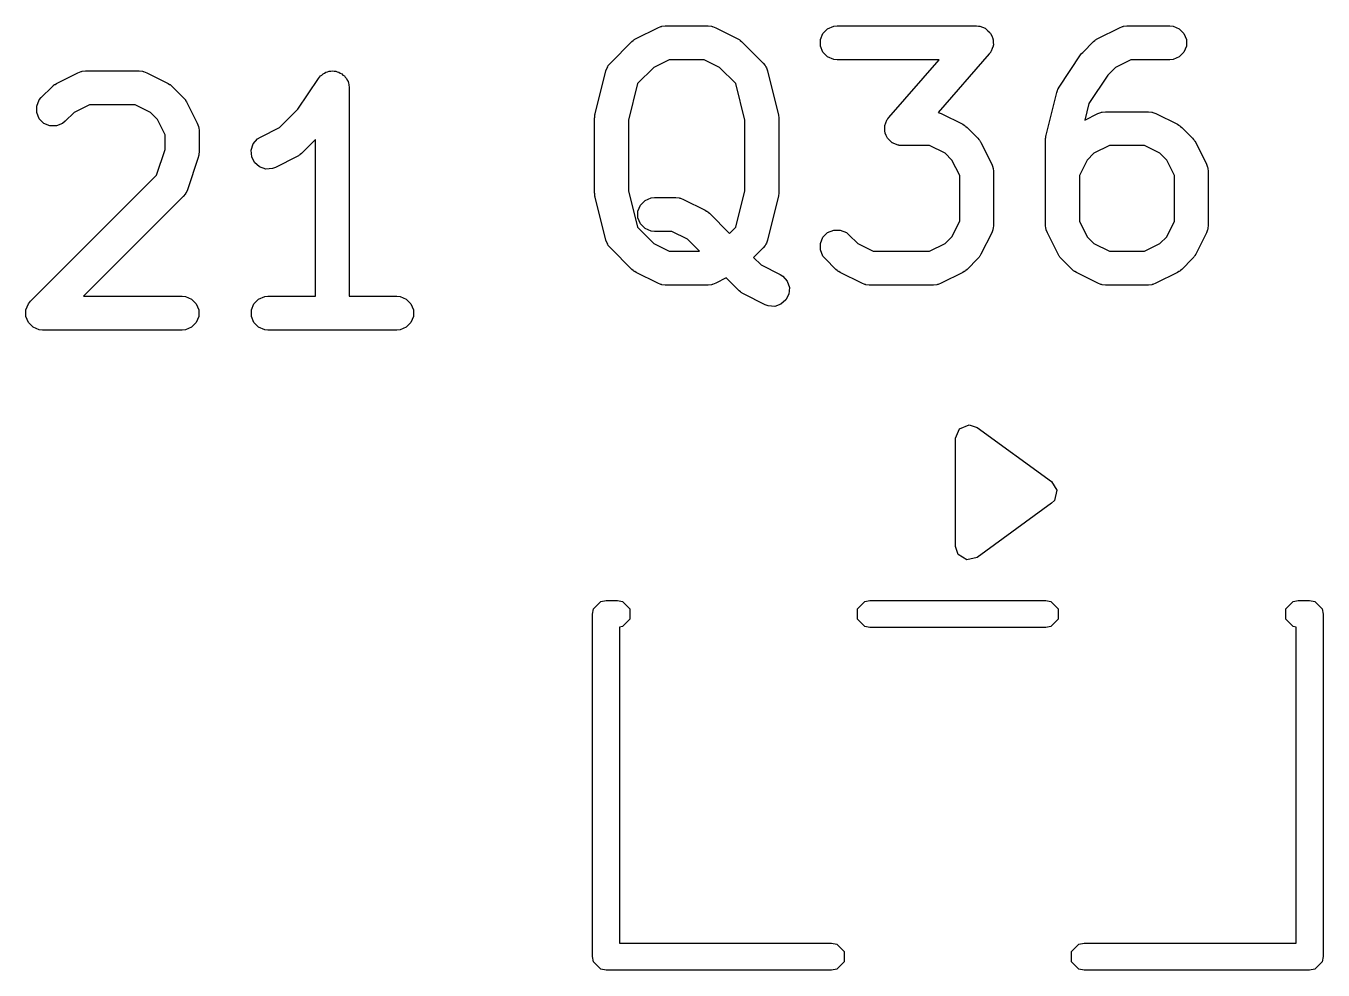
# Model space of a CAD drawing. Header units: millimetres. Extents: x 4 to 152, y 19 to 149.
# Drawn here: x 50.37 to 56.12, y 135.18 to 139.37 of the extents above; entities that cross this region are included whole.
import ezdxf

# ---------------------------------------------------------------- set-up
doc = ezdxf.new("R2010")
doc.units = ezdxf.units.MM
doc.layers.add('F.Silkscreen', color=41, linetype='CONTINUOUS', true_color=0xf2eda1)

msp = doc.modelspace()

# ---------------------------------------------------------------- linework, layer by layer
at = {"layer": 'F.Silkscreen', "linetype": 'CONTINUOUS'}
for p, q in [((53.073602, 139.314644), (53.16884, 139.362263)), ((53.16884, 139.362263), (53.182571, 139.367518)), ((53.182571, 139.367518), (53.18526, 139.36771)), ((53.18526, 139.36771), (53.187749, 139.36874)), ((53.187749, 139.36874), (53.202381, 139.370181)), ((53.202381, 139.370181), (53.392857, 139.370181)), ((53.392857, 139.370181), (53.407489, 139.36874)), ((53.407489, 139.36874), (53.409978, 139.367709)), ((53.409978, 139.367709), (53.412666, 139.367518)), ((53.412666, 139.367518), (53.426398, 139.362263)), ((53.426398, 139.362263), (53.521636, 139.314644)), ((53.901926, 139.336849), (53.922618, 139.357541)), ((53.922618, 139.357541), (53.949654, 139.36874)), ((53.949654, 139.36874), (53.964286, 139.370181)), ((53.964286, 139.370181), (54.583333, 139.370181)), ((54.583333, 139.370181), (54.591071, 139.369419)), ((54.591071, 139.369419), (54.593039, 139.36955)), ((54.593039, 139.36955), (54.594394, 139.369092)), ((54.594394, 139.369092), (54.597965, 139.36874)), ((54.597965, 139.36874), (54.609222, 139.364077)), ((54.609222, 139.364077), (54.62076, 139.360175)), ((54.62076, 139.360175), (54.622664, 139.35851)), ((54.622664, 139.35851), (54.625001, 139.357541)), ((54.625001, 139.357541), (54.633611, 139.348931)), ((54.633611, 139.348931), (54.642784, 139.340905)), ((54.642784, 139.340905), (54.643906, 139.338636)), ((55.121221, 139.314644), (55.216459, 139.362263)), ((55.216459, 139.362263), (55.23019, 139.367518)), ((55.23019, 139.367518), (55.232879, 139.36771)), ((55.232879, 139.36771), (55.235368, 139.36874)), ((55.235368, 139.36874), (55.25, 139.370181)), ((55.25, 139.370181), (55.440476, 139.370181)), ((55.440476, 139.370181), (55.455108, 139.36874)), ((55.455108, 139.36874), (55.482144, 139.357541)), ((55.482144, 139.357541), (55.502836, 139.336849)), ((52.958872, 139.205357), (53.05411, 139.300595)), ((53.05411, 139.300595), (53.05986, 139.305316)), ((53.05986, 139.305316), (53.061159, 139.306812)), ((53.061159, 139.306812), (53.063413, 139.308232)), ((53.063413, 139.308232), (53.065475, 139.309923)), ((53.065475, 139.309923), (53.067307, 139.310682)), ((53.067307, 139.310682), (53.073602, 139.314644)), ((53.521636, 139.314644), (53.527935, 139.31068)), ((53.527935, 139.31068), (53.529763, 139.309922)), ((53.529763, 139.309922), (53.531819, 139.308234)), ((53.531819, 139.308234), (53.534079, 139.306812)), ((53.534079, 139.306812), (53.535378, 139.305314)), ((53.535378, 139.305314), (53.541128, 139.300595)), ((53.541128, 139.300595), (53.636366, 139.205357)), ((53.890727, 139.309813), (53.901926, 139.336849)), ((53.890727, 139.280549), (53.890727, 139.309813)), ((54.643906, 139.338636), (54.645693, 139.336849)), ((54.645693, 139.336849), (54.650353, 139.325599)), ((54.650353, 139.325599), (54.655756, 139.314673)), ((54.655756, 139.314673), (54.655924, 139.31215)), ((54.655924, 139.31215), (54.656892, 139.309813)), ((54.656892, 139.309813), (54.656892, 139.297629)), ((54.656892, 139.297629), (54.657702, 139.285475)), ((54.657702, 139.285475), (54.656892, 139.28308)), ((54.656892, 139.28308), (54.656892, 139.280549)), ((55.05411, 139.252976), (55.101729, 139.300595)), ((55.101729, 139.300595), (55.107478, 139.305314)), ((55.107478, 139.305314), (55.108778, 139.306812)), ((55.108778, 139.306812), (55.111037, 139.308234)), ((55.111037, 139.308234), (55.113094, 139.309922)), ((55.113094, 139.309922), (55.114921, 139.31068)), ((55.114921, 139.31068), (55.121221, 139.314644)), ((55.502836, 139.336849), (55.514035, 139.309813)), ((55.514035, 139.309813), (55.514035, 139.280549)), ((53.901926, 139.253513), (53.890727, 139.280549)), ((53.922618, 139.232821), (53.901926, 139.253513)), ((53.949654, 139.221622), (53.922618, 139.232821)), ((54.639776, 139.245793), (54.41288, 138.986484)), ((54.644297, 139.252118), (54.639776, 139.245793)), ((54.645693, 139.253513), (54.644297, 139.252118)), ((54.646241, 139.254837), (54.645693, 139.253513)), ((54.648327, 139.257754), (54.646241, 139.254837)), ((54.652228, 139.269292), (54.648327, 139.257754)), ((54.656892, 139.280549), (54.652228, 139.269292)), ((54.949501, 139.098689), (55.044739, 139.241546)), ((55.044739, 139.241546), (55.044773, 139.241589)), ((55.044773, 139.241589), (55.044783, 139.241611)), ((55.044783, 139.241611), (55.049271, 139.24708)), ((55.049271, 139.24708), (55.054055, 139.252921)), ((55.054055, 139.252921), (55.054076, 139.252936)), ((55.054076, 139.252936), (55.05411, 139.252976)), ((55.482144, 139.232821), (55.455108, 139.221622)), ((55.502836, 139.253513), (55.482144, 139.232821)), ((55.514035, 139.280549), (55.502836, 139.253513)), ((50.597411, 139.162263), (50.611142, 139.167518)), ((50.611142, 139.167518), (50.613831, 139.16771)), ((50.613831, 139.16771), (50.61632, 139.16874)), ((50.61632, 139.16874), (50.630952, 139.170181)), ((50.630952, 139.170181), (50.869047, 139.170181)), ((50.869047, 139.170181), (50.883679, 139.16874)), ((50.883679, 139.16874), (50.886168, 139.167709)), ((50.886168, 139.167709), (50.888856, 139.167518)), ((50.888856, 139.167518), (50.902588, 139.162263)), ((51.704697, 139.165899), (51.711558, 139.16874)), ((51.711558, 139.16874), (51.718906, 139.16874)), ((51.718906, 139.16874), (51.726111, 139.170181)), ((51.726111, 139.170181), (51.733395, 139.16874)), ((51.733395, 139.16874), (51.740822, 139.16874)), ((51.740822, 139.16874), (51.74761, 139.165928)), ((52.891525, 138.980038), (52.939144, 139.170514)), ((52.939144, 139.170514), (52.944091, 139.18436)), ((52.944091, 139.18436), (52.947411, 139.188842)), ((52.947411, 139.188842), (52.949545, 139.193992)), ((52.949545, 139.193992), (52.958872, 139.205357)), ((53.15157, 139.185923), (53.079627, 139.113981)), ((53.220086, 139.220181), (53.15157, 139.185923)), ((53.375152, 139.220181), (53.220086, 139.220181)), ((53.443668, 139.185923), (53.375152, 139.220181)), ((53.51561, 139.113981), (53.443668, 139.185923)), ((53.636366, 139.205357), (53.645694, 139.193992)), ((53.645694, 139.193992), (53.647828, 139.188839)), ((53.647828, 139.188839), (53.651147, 139.18436)), ((53.651147, 139.18436), (53.656094, 139.170514)), ((53.656094, 139.170514), (53.703713, 138.980038)), ((53.964286, 139.220181), (53.949654, 139.221622)), ((54.418051, 139.220181), (53.964286, 139.220181)), ((54.193557, 138.963617), (54.418051, 139.220181)), ((55.199189, 139.185923), (55.165427, 139.152162)), ((55.267705, 139.220181), (55.199189, 139.185923)), ((55.440476, 139.220181), (55.267705, 139.220181)), ((55.455108, 139.221622), (55.440476, 139.220181)), ((50.491989, 139.108234), (50.494046, 139.109922)), ((50.494046, 139.109922), (50.495873, 139.11068)), ((50.495873, 139.11068), (50.502173, 139.114644)), ((50.502173, 139.114644), (50.597411, 139.162263)), ((50.902588, 139.162263), (50.997826, 139.114644)), ((50.997826, 139.114644), (51.004125, 139.11068)), ((51.004125, 139.11068), (51.005953, 139.109922)), ((51.005953, 139.109922), (51.008009, 139.108234)), ((51.572666, 139.000104), (51.663786, 139.136784)), ((51.663786, 139.136784), (51.66382, 139.136827)), ((51.66382, 139.136827), (51.66383, 139.136849)), ((51.66383, 139.136849), (51.663881, 139.136901)), ((51.663881, 139.136901), (51.673102, 139.148159)), ((51.673102, 139.148159), (51.679271, 139.152291)), ((51.679271, 139.152291), (51.684522, 139.157541)), ((51.684522, 139.157541), (51.691311, 139.160354)), ((51.691311, 139.160354), (51.697417, 139.164442)), ((51.697417, 139.164442), (51.704697, 139.165899)), ((51.74761, 139.165928), (51.754819, 139.164502)), ((51.754819, 139.164502), (51.760998, 139.160383)), ((51.760998, 139.160383), (51.767858, 139.157541)), ((51.767858, 139.157541), (51.773051, 139.152348)), ((51.773051, 139.152348), (51.779168, 139.14827)), ((51.779168, 139.14827), (51.783301, 139.142098)), ((51.783301, 139.142098), (51.78855, 139.136849)), ((51.78855, 139.136849), (51.791361, 139.130062)), ((51.791361, 139.130062), (51.795451, 139.123955)), ((51.795451, 139.123955), (51.796907, 139.116674)), ((51.796907, 139.116674), (51.799749, 139.109813)), ((51.799749, 139.109813), (51.801174, 139.095337)), ((53.079627, 139.113981), (53.039286, 138.952614)), ((53.555952, 138.952614), (53.51561, 139.113981)), ((55.165427, 139.152162), (55.081515, 139.026293)), ((50.425735, 139.041611), (50.435062, 139.052976)), ((50.435062, 139.052976), (50.482681, 139.100595)), ((50.482681, 139.100595), (50.48843, 139.105314)), ((50.48843, 139.105314), (50.48973, 139.106812)), ((50.48973, 139.106812), (50.491989, 139.108234)), ((51.008009, 139.108234), (51.010269, 139.106812)), ((51.010269, 139.106812), (51.011568, 139.105314)), ((51.011568, 139.105314), (51.017318, 139.100595)), ((51.017318, 139.100595), (51.064937, 139.052976)), ((51.064937, 139.052976), (51.069655, 139.047227)), ((51.801174, 139.095337), (51.80119, 139.09526)), ((51.80119, 139.09526), (51.801184, 139.095234)), ((51.801184, 139.095234), (51.80119, 139.095181)), ((51.80119, 139.095181), (51.80119, 138.170181)), ((54.891525, 138.8848), (54.939144, 139.075276)), ((54.939144, 139.075276), (54.942224, 139.083899)), ((54.942224, 139.083899), (54.942584, 139.085715)), ((54.942584, 139.085715), (54.943462, 139.087363)), ((54.943462, 139.087363), (54.944091, 139.089122)), ((54.944091, 139.089122), (54.945194, 139.090611)), ((54.945194, 139.090611), (54.949501, 139.098689)), ((50.414536, 139.014574), (50.425735, 139.041611)), ((50.414536, 138.985312), (50.414536, 139.014574)), ((50.648657, 139.020181), (50.580141, 138.985923)), ((50.851342, 139.020181), (50.648657, 139.020181)), ((50.919858, 138.985923), (50.851342, 139.020181)), ((51.069655, 139.047227), (51.071154, 139.045927)), ((51.071154, 139.045927), (51.072575, 139.043668)), ((51.072575, 139.043668), (51.074264, 139.041611)), ((51.074264, 139.041611), (51.075021, 139.039784)), ((51.075021, 139.039784), (51.078986, 139.033484)), ((51.078986, 139.033484), (51.126605, 138.938246)), ((51.491287, 138.918725), (51.572666, 139.000104)), ((55.081515, 139.026293), (55.062991, 138.952196)), ((50.425735, 138.958275), (50.414536, 138.985312)), ((50.446427, 138.937583), (50.425735, 138.958275)), ((50.473464, 138.926384), (50.446427, 138.937583)), ((50.529763, 138.937583), (50.502726, 138.926384)), ((50.541128, 138.94691), (50.529763, 138.937583)), ((50.580141, 138.985923), (50.541128, 138.94691)), ((50.950265, 138.955516), (50.919858, 138.985923)), ((50.984523, 138.887), (50.950265, 138.955516)), ((51.126605, 138.938246), (51.13186, 138.924515)), ((52.889286, 138.961848), (52.889537, 138.964402)), ((52.889286, 138.628515), (52.889286, 138.961848)), ((52.889375, 138.965494), (52.890184, 138.970968)), ((52.889537, 138.964402), (52.889375, 138.965494)), ((52.890184, 138.970968), (52.890727, 138.97648)), ((52.890727, 138.97648), (52.891149, 138.977502)), ((52.891149, 138.977502), (52.891525, 138.980038)), ((53.039286, 138.952614), (53.039286, 138.637749)), ((53.555952, 138.637749), (53.555952, 138.952614)), ((53.703713, 138.980038), (53.704088, 138.977502)), ((53.704088, 138.977502), (53.704511, 138.97648)), ((53.704511, 138.97648), (53.705053, 138.970968)), ((53.705053, 138.970968), (53.705863, 138.965494)), ((53.705863, 138.965494), (53.7057, 138.964402)), ((53.7057, 138.964402), (53.705952, 138.961848)), ((53.705952, 138.961848), (53.705952, 138.628515)), ((54.176441, 138.928861), (54.181104, 138.940119)), ((54.181104, 138.940119), (54.185006, 138.951656)), ((54.185006, 138.951656), (54.187091, 138.954574)), ((54.187091, 138.954574), (54.18764, 138.955897)), ((54.18764, 138.955897), (54.189035, 138.957293)), ((54.189035, 138.957293), (54.193557, 138.963617)), ((54.41288, 138.986484), (54.426398, 138.981311)), ((54.426398, 138.981311), (54.521636, 138.933692)), ((55.062991, 138.952196), (55.121221, 138.981311)), ((55.121221, 138.981311), (55.134952, 138.986566)), ((55.134952, 138.986566), (55.137641, 138.986758)), ((55.137641, 138.986758), (55.14013, 138.987788)), ((55.14013, 138.987788), (55.154762, 138.989229)), ((55.154762, 138.989229), (55.345238, 138.989229)), ((55.345238, 138.989229), (55.35987, 138.987788)), ((55.35987, 138.987788), (55.362359, 138.986757)), ((55.362359, 138.986757), (55.365047, 138.986566)), ((55.365047, 138.986566), (55.378779, 138.981311)), ((55.378779, 138.981311), (55.474017, 138.933692)), ((50.502726, 138.926384), (50.473464, 138.926384)), ((50.984523, 138.821637), (50.984523, 138.887)), ((51.13186, 138.924515), (51.132051, 138.921826)), ((51.132051, 138.921826), (51.133082, 138.919337)), ((51.133082, 138.919337), (51.134523, 138.904705)), ((51.134523, 138.904705), (51.134523, 138.809467)), ((51.406935, 138.876549), (51.491287, 138.918725)), ((54.175631, 138.923935), (54.176441, 138.926331)), ((54.176441, 138.911782), (54.175631, 138.923935)), ((54.176441, 138.926331), (54.176441, 138.928861)), ((54.176441, 138.899597), (54.176441, 138.911782)), ((54.177408, 138.897261), (54.176441, 138.899597)), ((54.177577, 138.894737), (54.177408, 138.897261)), ((54.182979, 138.883812), (54.177577, 138.894737)), ((54.18764, 138.872561), (54.182979, 138.883812)), ((54.521636, 138.933692), (54.527935, 138.929728)), ((54.527935, 138.929728), (54.529763, 138.92897)), ((54.529763, 138.92897), (54.531819, 138.927282)), ((54.531819, 138.927282), (54.534079, 138.92586)), ((54.534079, 138.92586), (54.535378, 138.924362)), ((54.535378, 138.924362), (54.541128, 138.919643)), ((54.541128, 138.919643), (54.588747, 138.872024)), ((54.890184, 138.87573), (54.890727, 138.881242)), ((54.890727, 138.881242), (54.891149, 138.882264)), ((54.891149, 138.882264), (54.891525, 138.8848)), ((55.474017, 138.933692), (55.480316, 138.929728)), ((55.480316, 138.929728), (55.482144, 138.92897)), ((55.482144, 138.92897), (55.4842, 138.927282)), ((55.4842, 138.927282), (55.48646, 138.92586)), ((55.48646, 138.92586), (55.487759, 138.924362)), ((55.487759, 138.924362), (55.493509, 138.919643)), ((55.493509, 138.919643), (55.541128, 138.872024)), ((51.366065, 138.818848), (51.375319, 138.846609)), ((51.375319, 138.846609), (51.394492, 138.868717)), ((51.394492, 138.868717), (51.406935, 138.876549)), ((51.65119, 138.866496), (51.588747, 138.804053)), ((51.65119, 138.170181), (51.65119, 138.866496)), ((54.189426, 138.870775), (54.18764, 138.872561)), ((54.190549, 138.868505), (54.189426, 138.870775)), ((54.199721, 138.86048), (54.190549, 138.868505)), ((54.208332, 138.851869), (54.199721, 138.86048)), ((54.210668, 138.850901), (54.208332, 138.851869)), ((54.212573, 138.849235), (54.210668, 138.850901)), ((54.22411, 138.845334), (54.212573, 138.849235)), ((54.235368, 138.84067), (54.22411, 138.845334)), ((54.238938, 138.840319), (54.235368, 138.84067)), ((54.240294, 138.83986), (54.238938, 138.840319)), ((54.242261, 138.839992), (54.240294, 138.83986)), ((54.25, 138.839229), (54.242261, 138.839992)), ((54.375152, 138.839229), (54.25, 138.839229)), ((54.443668, 138.804971), (54.375152, 138.839229)), ((54.588747, 138.872024), (54.593465, 138.866275)), ((54.593465, 138.866275), (54.594964, 138.864975)), ((54.594964, 138.864975), (54.596385, 138.862716)), ((54.596385, 138.862716), (54.598074, 138.860659)), ((54.598074, 138.860659), (54.598831, 138.858832)), ((54.598831, 138.858832), (54.602796, 138.852532)), ((54.602796, 138.852532), (54.650415, 138.757294)), ((54.889286, 138.86661), (54.889537, 138.869164)), ((54.889286, 138.485658), (54.889286, 138.86661)), ((54.889375, 138.870256), (54.890184, 138.87573)), ((54.889537, 138.869164), (54.889375, 138.870256)), ((55.172467, 138.839229), (55.103951, 138.804971)), ((55.327533, 138.839229), (55.172467, 138.839229)), ((55.396049, 138.804971), (55.327533, 138.839229)), ((55.541128, 138.872024), (55.545846, 138.866275)), ((55.545846, 138.866275), (55.547345, 138.864975)), ((55.547345, 138.864975), (55.548766, 138.862716)), ((55.548766, 138.862716), (55.550455, 138.860659)), ((55.550455, 138.860659), (55.551212, 138.858832)), ((55.551212, 138.858832), (55.555177, 138.852532)), ((55.555177, 138.852532), (55.602796, 138.757294)), ((50.946351, 138.707124), (50.984523, 138.821637)), ((51.130674, 138.785749), (51.083055, 138.642893)), ((51.132323, 138.793005), (51.130674, 138.785749)), ((51.133082, 138.794835), (51.132323, 138.793005)), ((51.133343, 138.797489), (51.133082, 138.794835)), ((51.133934, 138.800086), (51.133343, 138.797489)), ((51.134523, 138.809467), (51.133793, 138.802061)), ((51.133793, 138.802061), (51.133934, 138.800086)), ((51.368139, 138.789658), (51.366065, 138.818848)), ((51.381226, 138.763483), (51.368139, 138.789658)), ((51.569255, 138.790004), (51.474017, 138.742385)), ((51.575554, 138.793969), (51.569255, 138.790004)), ((51.577382, 138.794726), (51.575554, 138.793969)), ((51.579438, 138.796415), (51.577382, 138.794726)), ((51.581698, 138.797836), (51.579438, 138.796415)), ((51.582997, 138.799335), (51.581698, 138.797836)), ((51.588747, 138.804053), (51.582997, 138.799335)), ((54.474075, 138.774564), (54.443668, 138.804971)), ((54.508333, 138.706048), (54.474075, 138.774564)), ((55.073544, 138.774564), (55.039286, 138.706048)), ((55.103951, 138.804971), (55.073544, 138.774564)), ((55.426456, 138.774564), (55.396049, 138.804971)), ((55.460714, 138.706048), (55.426456, 138.774564)), ((50.387443, 138.148214), (50.946351, 138.707124)), ((51.403334, 138.74431), (51.381226, 138.763483)), ((51.431095, 138.735056), (51.403334, 138.74431)), ((51.460285, 138.73713), (51.431095, 138.735056)), ((51.474017, 138.742385), (51.460285, 138.73713)), ((54.650415, 138.757294), (54.65567, 138.743563)), ((54.65567, 138.743563), (54.655861, 138.740874)), ((54.655861, 138.740874), (54.656892, 138.738385)), ((54.656892, 138.738385), (54.658333, 138.723753)), ((54.658333, 138.723753), (54.658333, 138.485658)), ((55.602796, 138.757294), (55.608051, 138.743563)), ((55.608051, 138.743563), (55.608242, 138.740874)), ((55.608242, 138.740874), (55.609273, 138.738385)), ((55.609273, 138.738385), (55.610714, 138.723753)), ((55.610714, 138.723753), (55.610714, 138.485658)), ((54.508333, 138.503363), (54.508333, 138.706048)), ((55.039286, 138.706048), (55.039286, 138.503363)), ((55.460714, 138.503363), (55.460714, 138.706048)), ((51.064937, 138.613577), (50.621542, 138.170181)), ((51.074265, 138.624942), (51.064937, 138.613577)), ((51.075296, 138.627433), (51.074265, 138.624942)), ((51.077061, 138.629467), (51.075296, 138.627433)), ((51.083055, 138.642893), (51.077061, 138.629467)), ((52.889537, 138.625962), (52.889286, 138.628515)), ((52.889375, 138.624869), (52.889537, 138.625962)), ((52.890184, 138.619396), (52.889375, 138.624869)), ((52.890727, 138.613883), (52.890184, 138.619396)), ((52.891149, 138.612862), (52.890727, 138.613883)), ((52.891525, 138.610325), (52.891149, 138.612862)), ((52.939144, 138.419849), (52.891525, 138.610325)), ((53.039286, 138.637749), (53.079627, 138.476383)), ((53.092402, 138.574945), (53.113094, 138.595637)), ((53.113094, 138.595637), (53.14013, 138.606836)), ((53.14013, 138.606836), (53.154762, 138.608277)), ((53.154762, 138.608277), (53.25, 138.608277)), ((53.25, 138.608277), (53.264632, 138.606836)), ((53.264632, 138.606836), (53.267121, 138.605805)), ((53.267121, 138.605805), (53.269809, 138.605614)), ((53.269809, 138.605614), (53.283541, 138.600359)), ((53.283541, 138.600359), (53.378779, 138.55274)), ((53.51561, 138.476383), (53.555952, 138.637749)), ((53.703713, 138.610325), (53.656094, 138.419849)), ((53.704088, 138.612862), (53.703713, 138.610325)), ((53.704511, 138.613883), (53.704088, 138.612862)), ((53.705053, 138.619396), (53.704511, 138.613883)), ((53.705863, 138.624869), (53.705053, 138.619396)), ((53.705952, 138.628515), (53.7057, 138.625962)), ((53.7057, 138.625962), (53.705863, 138.624869)), ((53.081203, 138.547909), (53.092402, 138.574945)), ((53.081203, 138.518645), (53.081203, 138.547909)), ((53.378779, 138.55274), (53.385078, 138.548776)), ((53.385078, 138.548776), (53.386906, 138.548018)), ((53.386906, 138.548018), (53.388962, 138.54633)), ((53.388962, 138.54633), (53.391222, 138.544908)), ((53.391222, 138.544908), (53.392521, 138.54341)), ((53.392521, 138.54341), (53.398271, 138.538691)), ((53.398271, 138.538691), (53.488094, 138.448867)), ((53.092402, 138.491609), (53.081203, 138.518645)), ((53.113094, 138.470917), (53.092402, 138.491609)), ((54.474074, 138.434847), (54.508333, 138.503363)), ((54.658333, 138.485658), (54.656892, 138.471026)), ((54.890727, 138.471026), (54.889286, 138.485658)), ((55.039286, 138.503363), (55.073544, 138.434847)), ((55.426455, 138.434847), (55.460714, 138.503363)), ((55.610714, 138.485658), (55.609273, 138.471026)), ((52.944091, 138.406003), (52.939144, 138.419849)), ((53.079627, 138.476383), (53.15157, 138.404439)), ((53.14013, 138.459718), (53.113094, 138.470917)), ((53.154762, 138.458277), (53.14013, 138.459718)), ((53.232295, 138.458277), (53.154762, 138.458277)), ((53.30081, 138.42402), (53.232295, 138.458277)), ((53.354649, 138.370181), (53.30081, 138.42402)), ((53.488094, 138.448867), (53.51561, 138.476383)), ((53.656094, 138.419849), (53.651147, 138.406003)), ((53.890727, 138.405052), (53.901926, 138.432088)), ((53.901926, 138.432088), (53.922619, 138.452781)), ((53.922619, 138.452781), (53.949655, 138.463979)), ((53.949655, 138.463979), (53.978918, 138.463979)), ((53.978918, 138.463979), (54.005954, 138.45278)), ((54.005954, 138.45278), (54.01732, 138.443452)), ((54.01732, 138.443452), (54.056332, 138.404439)), ((54.443667, 138.404439), (54.474074, 138.434847)), ((54.650415, 138.452117), (54.602796, 138.356879)), ((54.65567, 138.465848), (54.650415, 138.452117)), ((54.655861, 138.468538), (54.65567, 138.465848)), ((54.656892, 138.471026), (54.655861, 138.468538)), ((54.891758, 138.468537), (54.890727, 138.471026)), ((54.891949, 138.465849), (54.891758, 138.468537)), ((54.897204, 138.452117), (54.891949, 138.465849)), ((54.944823, 138.356879), (54.897204, 138.452117)), ((55.073544, 138.434847), (55.103951, 138.404439)), ((55.396048, 138.404439), (55.426455, 138.434847)), ((55.602796, 138.452117), (55.555177, 138.356879)), ((55.608051, 138.465848), (55.602796, 138.452117)), ((55.608242, 138.468538), (55.608051, 138.465848)), ((55.609273, 138.471026), (55.608242, 138.468538)), ((52.94741, 138.401524), (52.944091, 138.406003)), ((52.949544, 138.396372), (52.94741, 138.401524)), ((52.958872, 138.385006), (52.949544, 138.396372)), ((53.05411, 138.289767), (52.958872, 138.385006)), ((53.15157, 138.404439), (53.220086, 138.370181)), ((53.220086, 138.370181), (53.354649, 138.370181)), ((53.636367, 138.385007), (53.59416, 138.342801)), ((53.645694, 138.396372), (53.636367, 138.385007)), ((53.647827, 138.401524), (53.645694, 138.396372)), ((53.651147, 138.406003), (53.647827, 138.401524)), ((53.890727, 138.375789), (53.890727, 138.405052)), ((53.901925, 138.348753), (53.890727, 138.375789)), ((54.056332, 138.404439), (54.124848, 138.370181)), ((54.124848, 138.370181), (54.375152, 138.370181)), ((54.375152, 138.370181), (54.443667, 138.404439)), ((55.103951, 138.404439), (55.172467, 138.370181)), ((55.172467, 138.370181), (55.327533, 138.370181)), ((55.327533, 138.370181), (55.396048, 138.404439)), ((53.59416, 138.342801), (53.62776, 138.309201)), ((53.62776, 138.309201), (53.712112, 138.267025)), ((53.911252, 138.337388), (53.901925, 138.348753)), ((53.958871, 138.289768), (53.911252, 138.337388)), ((54.588747, 138.337387), (54.541129, 138.289768)), ((54.593465, 138.343137), (54.588747, 138.337387)), ((54.594964, 138.344436), (54.593465, 138.343137)), ((54.596385, 138.346695), (54.594964, 138.344436)), ((54.598075, 138.348753), (54.596385, 138.346695)), ((54.598832, 138.350583), (54.598075, 138.348753)), ((54.602796, 138.356879), (54.598832, 138.350583)), ((54.948786, 138.350583), (54.944823, 138.356879)), ((54.949544, 138.348753), (54.948786, 138.350583)), ((54.951233, 138.346695), (54.949544, 138.348753)), ((54.952655, 138.344436), (54.951233, 138.346695)), ((54.954153, 138.343137), (54.952655, 138.344436)), ((54.958871, 138.337388), (54.954153, 138.343137)), ((55.00649, 138.289768), (54.958871, 138.337388)), ((55.541128, 138.337387), (55.49351, 138.289768)), ((55.545846, 138.343137), (55.541128, 138.337387)), ((55.547345, 138.344436), (55.545846, 138.343137)), ((55.548766, 138.346695), (55.547345, 138.344436)), ((55.550456, 138.348753), (55.548766, 138.346695)), ((55.551213, 138.350583), (55.550456, 138.348753)), ((55.555177, 138.356879), (55.551213, 138.350583)), ((53.05986, 138.285047), (53.05411, 138.289767)), ((53.061159, 138.28355), (53.05986, 138.285047)), ((53.063413, 138.282131), (53.061159, 138.28355)), ((53.065475, 138.280439), (53.063413, 138.282131)), ((53.067307, 138.279681), (53.065475, 138.280439)), ((53.073602, 138.275718), (53.067307, 138.279681)), ((53.16884, 138.228099), (53.073602, 138.275718)), ((53.473286, 138.251543), (53.426398, 138.228099)), ((53.5303, 138.194529), (53.473286, 138.251543)), ((53.712112, 138.267025), (53.724555, 138.259193)), ((53.724555, 138.259193), (53.743728, 138.237085)), ((53.96462, 138.28505), (53.958871, 138.289768)), ((53.965921, 138.28355), (53.96462, 138.28505)), ((53.96818, 138.282128), (53.965921, 138.28355)), ((53.970237, 138.28044), (53.96818, 138.282128)), ((53.972064, 138.279683), (53.970237, 138.28044)), ((53.978364, 138.275718), (53.972064, 138.279683)), ((54.073602, 138.228099), (53.978364, 138.275718)), ((54.521636, 138.275718), (54.426398, 138.228099)), ((54.527935, 138.279683), (54.521636, 138.275718)), ((54.529763, 138.28044), (54.527935, 138.279683)), ((54.531819, 138.282128), (54.529763, 138.28044)), ((54.534079, 138.28355), (54.531819, 138.282128)), ((54.535379, 138.28505), (54.534079, 138.28355)), ((54.541129, 138.289768), (54.535379, 138.28505)), ((55.012239, 138.28505), (55.00649, 138.289768)), ((55.01354, 138.28355), (55.012239, 138.28505)), ((55.015799, 138.282128), (55.01354, 138.28355)), ((55.017856, 138.28044), (55.015799, 138.282128)), ((55.019683, 138.279683), (55.017856, 138.28044)), ((55.025983, 138.275718), (55.019683, 138.279683)), ((55.121221, 138.228099), (55.025983, 138.275718)), ((55.474017, 138.275718), (55.378779, 138.228099)), ((55.480316, 138.279683), (55.474017, 138.275718)), ((55.482144, 138.28044), (55.480316, 138.279683)), ((55.4842, 138.282128), (55.482144, 138.28044)), ((55.48646, 138.28355), (55.4842, 138.282128)), ((55.48776, 138.28505), (55.48646, 138.28355)), ((55.49351, 138.289768), (55.48776, 138.28505)), ((53.182571, 138.222844), (53.16884, 138.228099)), ((53.18526, 138.222653), (53.182571, 138.222844)), ((53.187749, 138.221622), (53.18526, 138.222653)), ((53.202381, 138.220181), (53.187749, 138.221622)), ((53.392857, 138.220181), (53.202381, 138.220181)), ((53.407489, 138.221622), (53.392857, 138.220181)), ((53.409978, 138.222654), (53.407489, 138.221622)), ((53.412666, 138.222844), (53.409978, 138.222654)), ((53.426398, 138.228099), (53.412666, 138.222844)), ((53.53605, 138.189809), (53.5303, 138.194529)), ((53.537349, 138.188312), (53.53605, 138.189809)), ((53.743728, 138.237085), (53.752982, 138.209324)), ((53.752982, 138.209324), (53.750908, 138.180134)), ((54.087333, 138.222844), (54.073602, 138.228099)), ((54.090022, 138.222653), (54.087333, 138.222844)), ((54.092511, 138.221622), (54.090022, 138.222653)), ((54.107143, 138.220181), (54.092511, 138.221622)), ((54.392857, 138.220181), (54.107143, 138.220181)), ((54.407489, 138.221622), (54.392857, 138.220181)), ((54.409978, 138.222654), (54.407489, 138.221622)), ((54.412666, 138.222844), (54.409978, 138.222654)), ((54.426398, 138.228099), (54.412666, 138.222844)), ((55.134952, 138.222844), (55.121221, 138.228099)), ((55.137641, 138.222653), (55.134952, 138.222844)), ((55.14013, 138.221622), (55.137641, 138.222653)), ((55.154762, 138.220181), (55.14013, 138.221622)), ((55.345238, 138.220181), (55.154762, 138.220181)), ((55.35987, 138.221622), (55.345238, 138.220181)), ((55.362359, 138.222654), (55.35987, 138.221622)), ((55.365047, 138.222844), (55.362359, 138.222654)), ((55.378779, 138.228099), (55.365047, 138.222844)), ((50.366917, 138.109813), (50.378116, 138.136849)), ((50.378116, 138.136849), (50.387443, 138.148214)), ((50.621542, 138.170181), (51.059523, 138.170181)), ((51.059523, 138.170181), (51.074155, 138.16874)), ((51.074155, 138.16874), (51.101191, 138.157541)), ((51.101191, 138.157541), (51.121883, 138.136849)), ((51.121883, 138.136849), (51.133082, 138.109813)), ((51.366917, 138.109813), (51.378116, 138.136849)), ((51.378116, 138.136849), (51.398808, 138.157541)), ((51.398808, 138.157541), (51.425844, 138.16874)), ((51.425844, 138.16874), (51.440476, 138.170181)), ((51.440476, 138.170181), (51.65119, 138.170181)), ((51.80119, 138.170181), (52.011904, 138.170181)), ((52.011904, 138.170181), (52.026536, 138.16874)), ((52.026536, 138.16874), (52.053572, 138.157541)), ((52.053572, 138.157541), (52.074264, 138.136849)), ((52.074264, 138.136849), (52.085463, 138.109813)), ((53.539603, 138.186893), (53.537349, 138.188312)), ((53.541665, 138.185201), (53.539603, 138.186893)), ((53.543497, 138.184443), (53.541665, 138.185201)), ((53.549792, 138.18048), (53.543497, 138.184443)), ((53.64503, 138.132861), (53.549792, 138.18048)), ((53.658761, 138.127606), (53.64503, 138.132861)), ((53.715713, 138.134786), (53.687951, 138.125532)), ((53.73782, 138.153959), (53.715713, 138.134786)), ((53.750908, 138.180134), (53.73782, 138.153959)), ((50.366917, 138.080549), (50.366917, 138.109813)), ((50.378116, 138.053513), (50.366917, 138.080549)), ((51.133082, 138.080549), (51.121883, 138.053513)), ((51.133082, 138.109813), (51.133082, 138.080549)), ((51.366917, 138.080549), (51.366917, 138.109813)), ((51.378116, 138.053513), (51.366917, 138.080549)), ((52.085463, 138.080549), (52.074264, 138.053513)), ((52.085463, 138.109813), (52.085463, 138.080549)), ((53.687951, 138.125532), (53.658761, 138.127606)), ((50.398808, 138.032821), (50.378116, 138.053513)), ((50.425844, 138.021622), (50.398808, 138.032821)), ((50.440476, 138.020181), (50.425844, 138.021622)), ((51.059523, 138.020181), (50.440476, 138.020181)), ((51.074155, 138.021622), (51.059523, 138.020181)), ((51.101191, 138.032821), (51.074155, 138.021622)), ((51.121883, 138.053513), (51.101191, 138.032821)), ((51.398808, 138.032821), (51.378116, 138.053513)), ((51.425844, 138.021622), (51.398808, 138.032821)), ((51.440476, 138.020181), (51.425844, 138.021622)), ((52.011904, 138.020181), (51.440476, 138.020181)), ((52.026536, 138.021622), (52.011904, 138.020181)), ((52.053572, 138.032821), (52.026536, 138.021622)), ((52.074264, 138.053513), (52.053572, 138.032821)), ((54.49, 137.54), (54.507574, 137.582426)), ((54.507574, 137.582426), (54.55, 137.6)), ((54.55, 137.6), (54.58529, 137.588524)), ((54.58529, 137.588524), (54.91529, 137.348524)), ((54.49, 137.06), (54.49, 137.54)), ((54.91529, 137.348524), (54.939266, 137.309358)), ((54.939266, 137.309358), (54.928524, 137.26471)), ((54.91529, 137.251476), (54.58529, 137.011476)), ((54.928524, 137.26471), (54.91529, 137.251476)), ((54.501476, 137.02471), (54.49, 137.06)), ((54.540642, 137.000734), (54.501476, 137.02471)), ((54.58529, 137.011476), (54.540642, 137.000734)), ((52.884567, 136.782961), (52.917039, 136.815433)), ((52.917039, 136.815433), (52.94, 136.82)), ((52.94, 136.82), (52.99, 136.82)), ((52.99, 136.82), (53.012961, 136.815433)), ((53.012961, 136.815433), (53.045433, 136.782961)), ((54.054567, 136.782961), (54.087039, 136.815433)), ((54.087039, 136.815433), (54.11, 136.82)), ((54.11, 136.82), (54.89, 136.82)), ((54.89, 136.82), (54.912961, 136.815433)), ((54.912961, 136.815433), (54.945433, 136.782961)), ((55.954567, 136.782961), (55.987039, 136.815433)), ((55.987039, 136.815433), (56.01, 136.82)), ((56.01, 136.82), (56.06, 136.82)), ((56.06, 136.82), (56.082961, 136.815433)), ((56.082961, 136.815433), (56.115433, 136.782961)), ((52.88, 136.76), (52.884567, 136.782961)), ((52.88, 135.24), (52.88, 136.76)), ((53.045433, 136.782961), (53.045433, 136.737039)), ((54.054567, 136.737039), (54.054567, 136.782961)), ((54.945433, 136.782961), (54.945433, 136.737039)), ((55.954567, 136.737039), (55.954567, 136.782961)), ((56.115433, 136.782961), (56.12, 136.76)), ((56.12, 136.76), (56.12, 135.24)), ((53.012961, 136.704567), (53, 136.70199)), ((53, 136.70199), (53, 135.3)), ((53.045433, 136.737039), (53.012961, 136.704567)), ((54.087039, 136.704567), (54.054567, 136.737039)), ((54.11, 136.7), (54.087039, 136.704567)), ((54.89, 136.7), (54.11, 136.7)), ((54.912961, 136.704567), (54.89, 136.7)), ((54.945433, 136.737039), (54.912961, 136.704567)), ((55.987039, 136.704567), (55.954567, 136.737039)), ((56, 136.70199), (55.987039, 136.704567)), ((56, 135.3), (56, 136.70199)), ((53, 135.3), (53.94, 135.3)), ((53.94, 135.3), (53.962961, 135.295433)), ((53.962961, 135.295433), (53.995433, 135.262961)), ((53.995433, 135.262961), (53.995433, 135.217039)), ((55.004567, 135.262961), (55.037039, 135.295433)), ((55.004567, 135.217039), (55.004567, 135.262961)), ((55.037039, 135.295433), (55.06, 135.3)), ((55.06, 135.3), (56, 135.3)), ((52.884567, 135.217039), (52.88, 135.24)), ((52.917039, 135.184567), (52.884567, 135.217039)), ((53.995433, 135.217039), (53.962961, 135.184567)), ((55.037039, 135.184567), (55.004567, 135.217039)), ((56.115433, 135.217039), (56.082961, 135.184567)), ((56.12, 135.24), (56.115433, 135.217039)), ((52.94, 135.18), (52.917039, 135.184567)), ((53.94, 135.18), (52.94, 135.18)), ((53.962961, 135.184567), (53.94, 135.18)), ((55.06, 135.18), (55.037039, 135.184567)), ((56.06, 135.18), (55.06, 135.18)), ((56.082961, 135.184567), (56.06, 135.18))]:
    msp.add_line(p, q, dxfattribs=at)

doc.saveas('drawing.dxf')
